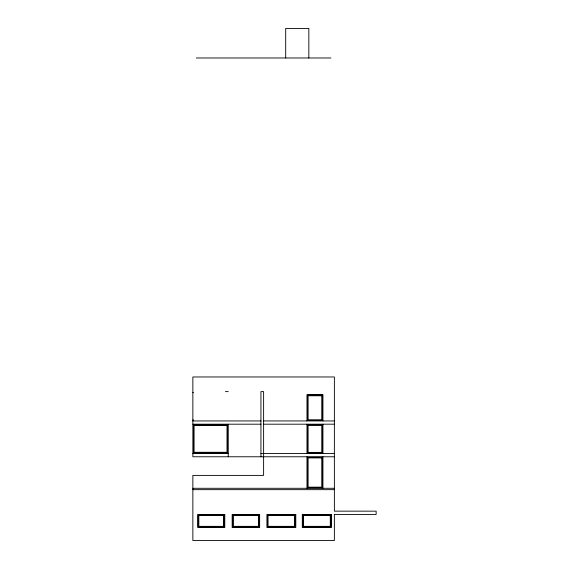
<?xml version="1.0" encoding="UTF-8"?>
<svg xmlns="http://www.w3.org/2000/svg" width="569" height="569" viewBox="0 0 569 569"><rect width="100%" height="100%" fill="white"/><g stroke="black" fill="none" stroke-linecap="round" stroke-linejoin="round"><path stroke-width="0.85" d="M196.305 57.981L330.916 57.981M225.438 391.614L228.233 391.614M192.855 392.617L193.446 392.617M192.855 419.943L193.446 419.943M192.855 420.946L260.936 420.946M263.611 420.946L334.373 420.946M192.855 424.19L260.936 424.19M263.611 424.19L334.373 424.19M192.855 453.529L228.233 453.529M260.936 453.529L334.373 453.529M334.373 456.772L192.855 456.772L192.855 376.97L334.373 376.97L334.373 511.154L376.145 511.154L376.145 514.419L334.373 514.419L334.373 540.55L192.855 540.55L192.855 475.392L263.611 475.392L263.611 391.614L260.936 391.614L260.936 456.772M192.855 488.287L334.373 488.287M192.855 489.66L334.373 489.66M322.936 420.946L322.936 394.637L306.976 394.637L306.976 420.946M322.936 424.19L322.936 453.529M322.936 456.772L322.936 488.287M308.839 57.981L308.839 28.45L285.695 28.45L285.695 57.981M306.976 424.19L306.976 453.529M306.976 456.772L306.976 488.287M228.233 424.19L228.233 456.772M322.374 395.206L307.537 395.206L307.537 420.377L322.374 420.377L322.374 395.206M321.805 395.768L308.106 395.768L308.106 419.815L321.805 419.815L321.805 395.768M322.374 424.759L307.537 424.759L307.537 452.96L322.374 452.96L322.374 424.759M227.614 424.808L193.474 424.808L193.474 452.91L227.614 452.91L227.614 424.808M321.805 425.32L308.106 425.32L308.106 452.398L321.805 452.398L321.805 425.32M227.003 425.427L194.086 425.427L194.086 452.291L227.003 452.291L227.003 425.427M322.374 457.341L307.537 457.341L307.537 487.725L322.374 487.725L322.374 457.341M321.805 457.903L308.106 457.903L308.106 487.156L321.805 487.156L321.805 457.903M224.776 514.419L197.706 514.419L197.706 527.484L224.776 527.484L224.776 514.419M259.635 514.419L232.173 514.419L232.173 527.484L259.635 527.484L259.635 514.419M295.788 514.419L266.918 514.419L266.918 527.484L295.788 527.484L295.788 514.419M331.428 514.419L302.31 514.419L302.31 527.484L331.428 527.484L331.428 514.419M224.207 514.988L198.275 514.988L198.275 526.922L224.207 526.922L224.207 514.988M259.073 514.988L232.735 514.988L232.735 526.922L259.073 526.922L259.073 514.988M295.219 514.988L267.487 514.988L267.487 526.922L295.219 526.922L295.219 514.988M330.866 514.988L302.879 514.988L302.879 526.922L330.866 526.922L330.866 514.988M223.645 515.55L198.837 515.55L198.837 526.353L223.645 526.353L223.645 515.55M258.504 515.55L233.304 515.55L233.304 526.353L258.504 526.353L258.504 515.55M294.657 515.55L268.049 515.55L268.049 526.353L294.657 526.353L294.657 515.55M330.297 515.55L303.441 515.55L303.441 526.353L330.297 526.353L330.297 515.55"/></g></svg>
